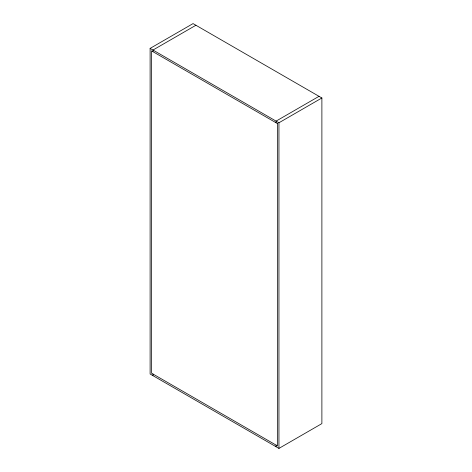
<?xml version="1.0" encoding="UTF-8"?>
<svg xmlns="http://www.w3.org/2000/svg" width="472" height="472" viewBox="0 0 472 472"><rect width="100%" height="100%" fill="white"/><g stroke="black" fill="none" stroke-linecap="round" stroke-linejoin="round"><path stroke-width="0.71" d="M150.114 48.392L193.054 23.6L321.886 97.981L321.886 423.608L278.946 448.4L150.114 374.019L150.114 48.392L278.946 122.773L321.886 97.981M195.921 25.252L152.975 50.044L152.975 51.702M319.025 96.329L276.079 121.121L276.079 122.773M278.946 122.773L278.946 448.4M276.079 445.096L276.079 446.748M152.975 374.019L152.975 375.671M277.512 123.599L151.542 50.876L151.542 373.193L277.512 445.922L277.512 123.599"/></g></svg>
